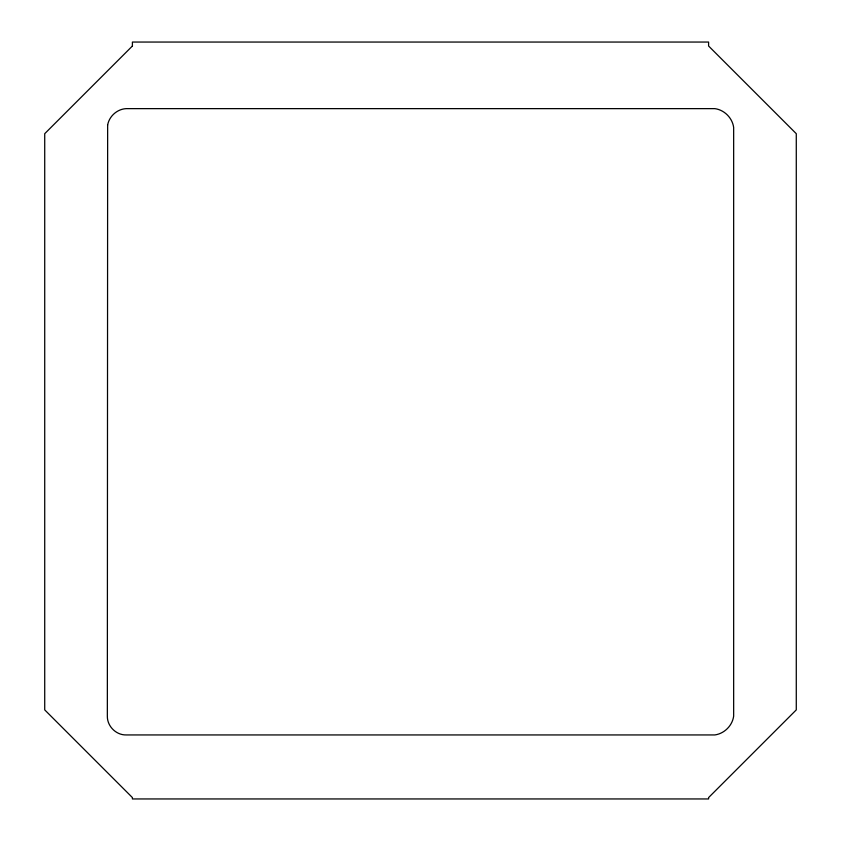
<?xml version="1.0" encoding="UTF-8"?>
<svg xmlns="http://www.w3.org/2000/svg" width="841" height="841" viewBox="0 0 841 841"><rect width="100%" height="100%" fill="white"/><g stroke="black" fill="none" stroke-linecap="round" stroke-linejoin="round"><path stroke-width="1.26" d="M107.648 125.025L107.343 716.154C107.143 726.203 116.09 735.16 126.139 734.939L714.861 734.939C724.343 733.625 732.374 725.657 733.657 716.154L733.657 127.433C732.364 117.94 724.353 109.919 714.861 108.636L126.139 108.636C117.183 109.109 109.204 116.205 107.648 125.025M132.405 46.013L44.72 133.687L44.72 709.888L132.405 797.573L132.405 798.95L708.595 798.95L708.595 797.573L796.28 709.888L796.28 133.687L708.595 46.013L708.595 42.05L132.405 42.05L132.405 46.013"/></g></svg>
